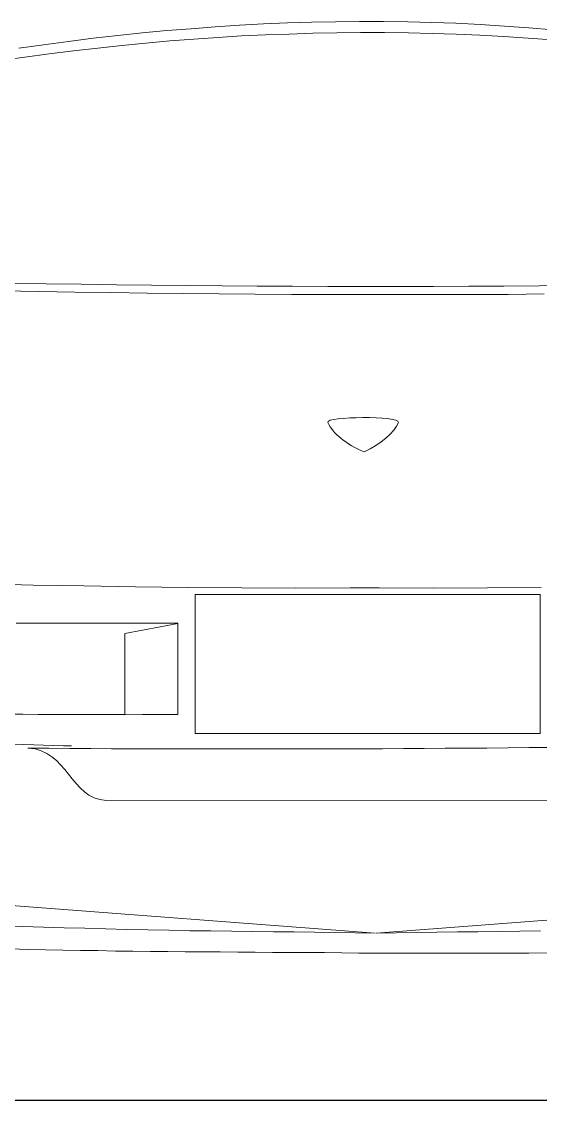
# Model space of a CAD drawing. Header units: millimetres. Extents: x 587797 to 2274247, y 1711 to 439204.
# Drawn here: x 1023878 to 1024845, y 283670 to 285681 of the extents above; entities that cross this region are included whole.
import ezdxf

# ---------------------------------------------------------------- set-up
doc = ezdxf.new("R2010")
doc.units = ezdxf.units.MM
doc.layers.add('finiture', color=7, linetype='Continuous', lineweight=20)

msp = doc.modelspace()

# ---------------------------------------------------------------- linework, layer by layer
msp.add_line((1042868.164, 283669.666, 442.155), (971709.651, 283669.666, 442.155))
at = {"layer": 'finiture'}
for p, q in [((1024284.044, 285674.218, 442.155), (1024238.777, 285671.412, 442.155)), ((1024328.901, 285676.613, 442.155), (1024284.044, 285674.218, 442.155)), ((1024373.758, 285678.615, 442.155), (1024328.901, 285676.613, 442.155)), ((1024418.206, 285679.829, 442.155), (1024373.758, 285678.615, 442.155)), ((1024463.063, 285680.617, 442.155), (1024418.206, 285679.829, 442.155)), ((1024507.92, 285681.027, 442.155), (1024463.063, 285680.617, 442.155)), ((1024552.762, 285681.027, 442.155), (1024507.92, 285681.027, 442.155)), ((1024597.619, 285680.617, 442.155), (1024552.762, 285681.027, 442.155)), ((1024642.476, 285679.419, 442.155), (1024597.619, 285680.617, 442.155)), ((1024687.334, 285677.827, 442.155), (1024642.476, 285679.419, 442.155)), ((1024732.585, 285675.416, 442.155), (1024687.334, 285677.827, 442.155)), ((1024777.836, 285672.61, 442.155), (1024732.585, 285675.416, 442.155)), ((1024057.362, 285654.989, 442.155), (1024011.701, 285649.787, 442.155)), ((1024103.007, 285659.796, 442.155), (1024057.362, 285654.989, 442.155)), ((1024148.668, 285664.209, 442.155), (1024103.007, 285659.796, 442.155)), ((1024193.935, 285667.803, 442.155), (1024148.668, 285664.209, 442.155)), ((1024238.777, 285671.412, 442.155), (1024193.935, 285667.803, 442.155)), ((1024288.047, 285654.185, 442.155), (1024243.584, 285651.379, 442.155)), ((1024332.495, 285656.186, 442.155), (1024288.047, 285654.185, 442.155)), ((1024376.958, 285657.794, 442.155), (1024332.495, 285656.186, 442.155)), ((1024421.011, 285659.402, 442.155), (1024376.958, 285657.794, 442.155)), ((1024465.475, 285660.19, 442.155), (1024421.011, 285659.402, 442.155)), ((1024509.922, 285660.6, 442.155), (1024465.475, 285660.19, 442.155)), ((1024554.37, 285660.6, 442.155), (1024509.922, 285660.6, 442.155)), ((1024598.817, 285659.796, 442.155), (1024554.37, 285660.6, 442.155)), ((1024643.28, 285658.992, 442.155), (1024598.817, 285659.796, 442.155)), ((1024687.728, 285657.4, 442.155), (1024643.28, 285658.992, 442.155)), ((1024732.191, 285655.398, 442.155), (1024687.728, 285657.4, 442.155)), ((1024777.048, 285652.987, 442.155), (1024732.191, 285655.398, 442.155)), ((1024823.103, 285669.41, 442.155), (1024777.836, 285672.61, 442.155)), ((1024868.749, 285665.801, 442.155), (1024823.103, 285669.41, 442.155)), ((1023919.181, 285637.777, 442.155), (1023872.732, 285631.362, 442.155)), ((1023965.646, 285644.176, 442.155), (1023919.181, 285637.777, 442.155)), ((1024011.701, 285649.787, 442.155), (1023965.646, 285644.176, 442.155)), ((1024064.975, 285636.563, 442.155), (1024020.118, 285631.756, 442.155)), ((1024109.816, 285640.977, 442.155), (1024064.975, 285636.563, 442.155)), ((1024154.28, 285644.98, 442.155), (1024109.816, 285640.977, 442.155)), ((1024199.137, 285648.18, 442.155), (1024154.28, 285644.98, 442.155)), ((1024243.584, 285651.379, 442.155), (1024199.137, 285648.18, 442.155)), ((1024821.89, 285650.181, 442.155), (1024777.048, 285652.987, 442.155)), ((1024866.747, 285646.982, 442.155), (1024821.89, 285650.181, 442.155)), ((1023883.938, 285614.939, 442.155), (1023838.277, 285608.539, 442.155)), ((1023929.599, 285620.944, 442.155), (1023883.938, 285614.939, 442.155)), ((1023974.851, 285626.555, 442.155), (1023929.599, 285620.944, 442.155)), ((1024020.118, 285631.756, 442.155), (1023974.851, 285626.555, 442.155)), ((1023858.704, 285193.208, 442.155), (1023923.988, 285192.01, 442.155)), ((1023923.988, 285192.01, 442.155), (1023989.272, 285191.206, 442.155)), ((1023989.272, 285191.206, 442.155), (1024054.95, 285190.418, 442.155)), ((1023843.084, 285179.196, 442.155), (1023910.37, 285177.998, 442.155)), ((1023910.37, 285177.998, 442.155), (1023977.656, 285176.8, 442.155)), ((1023977.656, 285176.8, 442.155), (1024044.548, 285175.996, 442.155)), ((1024044.548, 285175.996, 442.155), (1024111.834, 285174.799, 442.155)), ((1024054.95, 285190.418, 442.155), (1024120.235, 285189.614, 442.155)), ((1024111.834, 285174.799, 442.155), (1024179.104, 285173.995, 442.155)), ((1024120.235, 285189.614, 442.155), (1024185.913, 285188.811, 442.155)), ((1024179.104, 285173.995, 442.155), (1024246.39, 285173.585, 442.155)), ((1024185.913, 285188.811, 442.155), (1024251.607, 285188.417, 442.155)), ((1024246.39, 285173.585, 442.155), (1024313.676, 285172.797, 442.155)), ((1024251.607, 285188.417, 442.155), (1024317.285, 285188.007, 442.155)), ((1024313.676, 285172.797, 442.155), (1024380.961, 285172.387, 442.155)), ((1024317.285, 285188.007, 442.155), (1024382.963, 285187.613, 442.155)), ((1024380.961, 285172.387, 442.155), (1024448.641, 285172.387, 442.155)), ((1024382.963, 285187.613, 442.155), (1024448.641, 285187.203, 442.155)), ((1024448.641, 285187.203, 442.155), (1024514.32, 285187.203, 442.155)), ((1024448.641, 285172.387, 442.155), (1024515.912, 285171.993, 442.155)), ((1024514.32, 285187.203, 442.155), (1024579.998, 285187.203, 442.155)), ((1024515.912, 285171.993, 442.155), (1024583.197, 285171.993, 442.155)), ((1024579.998, 285187.203, 442.155), (1024645.676, 285187.203, 442.155)), ((1024583.197, 285171.993, 442.155), (1024650.483, 285171.993, 442.155)), ((1024645.676, 285187.203, 442.155), (1024711.354, 285187.613, 442.155)), ((1024650.483, 285171.993, 442.155), (1024717.769, 285172.387, 442.155)), ((1024711.354, 285187.613, 442.155), (1024777.048, 285187.613, 442.155)), ((1024717.769, 285172.387, 442.155), (1024784.645, 285172.387, 442.155)), ((1024777.048, 285187.613, 442.155), (1024842.317, 285188.417, 442.155)), ((1024784.645, 285172.387, 442.155), (1024851.931, 285173.191, 442.155)), ((1024842.317, 285188.417, 442.155), (1024908.01, 285188.811, 442.155)), ((1024449.445, 284935.697, 442.155), (1024448.641, 284933.695, 442.155)), ((1024448.641, 284933.695, 442.155), (1024450.643, 284929.691, 442.155)), ((1024453.449, 284937.698, 442.155), (1024449.445, 284935.697, 442.155)), ((1024450.643, 284929.691, 442.155), (1024453.055, 284925.688, 442.155)), ((1024459.864, 284939.29, 442.155), (1024453.449, 284937.698, 442.155)), ((1024468.264, 284940.504, 442.155), (1024459.864, 284939.29, 442.155)), ((1024478.289, 284941.308, 442.155), (1024468.264, 284940.504, 442.155)), ((1024489.495, 284942.096, 442.155), (1024478.289, 284941.308, 442.155)), ((1024501.505, 284942.505, 442.155), (1024489.495, 284942.096, 442.155)), ((1024514.32, 284942.9, 442.155), (1024501.505, 284942.505, 442.155)), ((1024526.724, 284942.9, 442.155), (1024514.32, 284942.9, 442.155)), ((1024539.144, 284942.505, 442.155), (1024526.724, 284942.9, 442.155)), ((1024550.35, 284941.702, 442.155), (1024539.144, 284942.505, 442.155)), ((1024560.375, 284940.898, 442.155), (1024550.35, 284941.702, 442.155)), ((1024568.776, 284939.29, 442.155), (1024560.375, 284940.898, 442.155)), ((1024575.585, 284937.698, 442.155), (1024568.776, 284939.29, 442.155)), ((1024579.194, 284936.091, 442.155), (1024575.585, 284937.698, 442.155)), ((1024576.798, 284926.476, 442.155), (1024580.392, 284933.695, 442.155)), ((1024580.392, 284933.695, 442.155), (1024579.194, 284936.091, 442.155)), ((1024453.055, 284925.688, 442.155), (1024455.86, 284922.079, 442.155)), ((1024455.86, 284922.079, 442.155), (1024458.666, 284918.075, 442.155)), ((1024458.666, 284918.075, 442.155), (1024461.865, 284914.466, 442.155)), ((1024461.865, 284914.466, 442.155), (1024465.475, 284910.856, 442.155)), ((1024465.475, 284910.856, 442.155), (1024469.068, 284907.263, 442.155)), ((1024557.159, 284904.457, 442.155), (1024564.772, 284911.66, 442.155)), ((1024564.772, 284911.66, 442.155), (1024571.581, 284919.273, 442.155)), ((1024571.581, 284919.273, 442.155), (1024576.798, 284926.476, 442.155)), ((1024469.068, 284907.263, 442.155), (1024473.072, 284904.047, 442.155)), ((1024473.072, 284904.047, 442.155), (1024477.485, 284900.454, 442.155)), ((1024477.485, 284900.454, 442.155), (1024482.292, 284897.238, 442.155)), ((1024482.292, 284897.238, 442.155), (1024487.099, 284893.645, 442.155)), ((1024487.099, 284893.645, 442.155), (1024492.301, 284890.839, 442.155)), ((1024492.301, 284890.839, 442.155), (1024497.912, 284887.64, 442.155)), ((1024527.922, 284884.424, 442.155), (1024538.34, 284890.839, 442.155)), ((1024538.34, 284890.839, 442.155), (1024548.349, 284897.238, 442.155)), ((1024548.349, 284897.238, 442.155), (1024557.159, 284904.457, 442.155)), ((1024497.912, 284887.64, 442.155), (1024503.917, 284884.424, 442.155)), ((1024503.917, 284884.424, 442.155), (1024510.316, 284881.619, 442.155)), ((1024510.316, 284881.619, 442.155), (1024516.715, 284878.829, 442.155)), ((1024516.715, 284878.829, 442.155), (1024527.922, 284884.424, 442.155)), ((1023808.251, 284632.918, 442.155), (1023899.968, 284630.506, 442.155)), ((1023899.968, 284630.506, 442.155), (1023994.08, 284628.915, 442.155)), ((1023994.08, 284628.915, 442.155), (1024090.193, 284627.307, 442.155)), ((1024090.193, 284627.307, 442.155), (1024188.718, 284626.109, 442.155)), ((1024188.718, 284626.109, 442.155), (1024288.441, 284625.305, 442.155)), ((1024201.533, 284612.649, 442.155), (1024844.728, 284612.649, 442.155)), ((1024201.533, 284353.955, 442.155), (1024201.533, 284612.649, 442.155)), ((1024288.441, 284625.305, 442.155), (1024389.378, 284624.911, 442.155)), ((1024389.378, 284624.911, 442.155), (1024490.693, 284625.305, 442.155)), ((1024490.693, 284625.305, 442.155), (1024517.527, 284625.305, 442.155)), ((1024544.361, 284625.305, 442.155), (1024517.527, 284625.305, 442.155)), ((1024645.676, 284624.911, 442.155), (1024544.361, 284625.305, 442.155)), ((1024746.613, 284625.305, 442.155), (1024645.676, 284624.911, 442.155)), ((1024846.336, 284626.109, 442.155), (1024746.613, 284625.305, 442.155)), ((1024844.728, 284612.649, 442.155), (1024844.728, 284353.955, 442.155)), ((1023867.924, 284559.627, 442.155), (1023897.966, 284559.627, 442.155)), ((1023897.966, 284559.627, 442.155), (1023928.401, 284559.217, 442.155)), ((1023928.401, 284559.217, 442.155), (1023958.837, 284559.217, 442.155)), ((1023958.837, 284559.217, 442.155), (1023989.272, 284559.217, 442.155)), ((1023989.272, 284559.217, 442.155), (1024019.314, 284559.217, 442.155)), ((1024019.314, 284559.217, 442.155), (1024049.355, 284559.217, 442.155)), ((1024049.355, 284559.217, 442.155), (1024079.381, 284559.217, 442.155)), ((1024169.095, 284558.823, 442.155), (1024070.57, 284540.398, 442.155)), ((1024079.381, 284559.217, 442.155), (1024109.422, 284559.217, 442.155)), ((1024109.422, 284559.217, 442.155), (1024139.464, 284559.217, 442.155)), ((1024139.464, 284559.217, 442.155), (1024169.095, 284559.217, 442.155)), ((1024169.095, 284559.217, 442.155), (1024169.095, 284389.024, 442.155)), ((1024169.095, 284389.828, 442.155), (1024169.095, 284558.823, 442.155)), ((1024070.57, 284540.398, 442.155), (1024070.57, 284388.63, 442.155)), ((1023880.345, 284389.828, 442.155), (1023851.107, 284389.828, 442.155)), ((1023909.172, 284389.434, 442.155), (1023880.345, 284389.828, 442.155)), ((1023938.41, 284389.434, 442.155), (1023909.172, 284389.434, 442.155)), ((1023967.238, 284389.434, 442.155), (1023938.41, 284389.434, 442.155)), ((1023996.475, 284389.024, 442.155), (1023967.238, 284389.434, 442.155)), ((1024025.319, 284389.024, 442.155), (1023996.475, 284389.024, 442.155)), ((1024054.147, 284389.024, 442.155), (1024025.319, 284389.024, 442.155)), ((1024070.57, 284389.024, 442.155), (1024054.147, 284389.024, 442.155)), ((1024070.57, 284388.63, 442.155), (1024169.095, 284389.828, 442.155)), ((1024103.417, 284389.024, 442.155), (1024103.417, 284389.024, 442.155)), ((1024111.834, 284389.024, 442.155), (1024103.417, 284389.024, 442.155)), ((1024140.662, 284389.024, 442.155), (1024111.834, 284389.024, 442.155)), ((1024169.095, 284389.024, 442.155), (1024140.662, 284389.024, 442.155)), ((1024844.728, 284353.955, 442.155), (1024201.533, 284353.955, 442.155)), ((1023956.031, 284330.959, 442.155), (1023863.527, 284333.765, 442.155)), ((1023903.167, 284324.954, 442.155), (1023889.943, 284326.152, 442.155)), ((1023889.943, 284326.152, 442.155), (1023928.795, 284326.152, 442.155)), ((1023928.795, 284326.152, 442.155), (1023968.042, 284325.742, 442.155)), ((1023971.257, 284330.549, 442.155), (1023956.031, 284330.959, 442.155)), ((1024628.449, 284325.742, 442.155), (1024667.301, 284326.152, 442.155)), ((1024667.301, 284326.152, 442.155), (1024706.153, 284326.546, 442.155)), ((1024706.153, 284326.546, 442.155), (1024745.005, 284326.546, 442.155)), ((1024745.005, 284326.546, 442.155), (1024784.251, 284326.956, 442.155)), ((1024784.251, 284326.956, 442.155), (1024823.103, 284327.35, 442.155)), ((1024823.103, 284327.35, 442.155), (1024861.94, 284327.744, 442.155)), ((1023914.783, 284321.345, 442.155), (1023903.167, 284324.954, 442.155)), ((1023925.186, 284316.537, 442.155), (1023914.783, 284321.345, 442.155)), ((1023934.406, 284310.532, 442.155), (1023925.186, 284316.537, 442.155)), ((1023943.217, 284303.313, 442.155), (1023934.406, 284310.532, 442.155)), ((1023968.042, 284325.742, 442.155), (1024006.894, 284325.742, 442.155)), ((1024006.894, 284325.742, 442.155), (1024045.746, 284325.348, 442.155)), ((1024045.746, 284325.348, 442.155), (1024084.598, 284325.348, 442.155)), ((1024084.598, 284325.348, 442.155), (1024123.434, 284325.348, 442.155)), ((1024123.434, 284325.348, 442.155), (1024162.286, 284325.348, 442.155)), ((1024162.286, 284325.348, 442.155), (1024201.138, 284324.954, 442.155)), ((1024201.138, 284324.954, 442.155), (1024239.991, 284324.954, 442.155)), ((1024239.991, 284324.954, 442.155), (1024279.237, 284324.954, 442.155)), ((1024279.237, 284324.954, 442.155), (1024318.089, 284324.954, 442.155)), ((1024318.089, 284324.954, 442.155), (1024356.925, 284324.954, 442.155)), ((1024356.925, 284324.954, 442.155), (1024395.777, 284324.954, 442.155)), ((1024395.777, 284324.954, 442.155), (1024434.629, 284324.954, 442.155)), ((1024434.629, 284324.954, 442.155), (1024473.482, 284325.348, 442.155)), ((1024473.482, 284325.348, 442.155), (1024512.318, 284325.348, 442.155)), ((1024512.318, 284325.348, 442.155), (1024550.76, 284325.348, 442.155)), ((1024550.76, 284325.348, 442.155), (1024589.612, 284325.742, 442.155)), ((1024589.612, 284325.742, 442.155), (1024628.449, 284325.742, 442.155)), ((1023950.83, 284295.307, 442.155), (1023943.217, 284303.313, 442.155)), ((1023958.427, 284286.906, 442.155), (1023950.83, 284295.307, 442.155)), ((1023965.646, 284278.095, 442.155), (1023958.427, 284286.906, 442.155)), ((1023972.455, 284269.284, 442.155), (1023965.646, 284278.095, 442.155)), ((1023979.658, 284260.474, 442.155), (1023972.455, 284269.284, 442.155)), ((1023987.271, 284252.451, 442.155), (1023979.658, 284260.474, 442.155)), ((1023995.277, 284245.248, 442.155), (1023987.271, 284252.451, 442.155)), ((1024003.694, 284238.833, 442.155), (1023995.277, 284245.248, 442.155)), ((1024013.309, 284234.026, 442.155), (1024003.694, 284238.833, 442.155)), ((1024023.711, 284230.432, 442.155), (1024013.309, 284234.026, 442.155)), ((1024035.737, 284228.824, 442.155), (1024023.711, 284230.432, 442.155)), ((1024999.317, 284229.628, 442.155), (1024035.737, 284228.824, 442.155)), ((1023694.91, 284045.392, 442.155), (1024536.748, 283981.716, 442.155)), ((1025380.998, 284045.392, 442.155), (1024539.144, 283981.716, 442.155)), ((1023880.345, 283994.136, 442.155), (1023841.886, 283995.334, 442.155)), ((1023918.787, 283992.528, 442.155), (1023880.345, 283994.136, 442.155)), ((1023957.229, 283991.33, 442.155), (1023918.787, 283992.528, 442.155)), ((1023996.081, 283990.526, 442.155), (1023957.229, 283991.33, 442.155)), ((1024035.327, 283989.328, 442.155), (1023996.081, 283990.526, 442.155)), ((1024074.18, 283988.525, 442.155), (1024035.327, 283989.328, 442.155)), ((1024113.426, 283987.721, 442.155), (1024074.18, 283988.525, 442.155)), ((1024152.672, 283986.933, 442.155), (1024113.426, 283987.721, 442.155)), ((1024191.524, 283986.129, 442.155), (1024152.672, 283986.933, 442.155)), ((1024230.77, 283985.719, 442.155), (1024191.524, 283986.129, 442.155)), ((1024269.622, 283985.325, 442.155), (1024230.77, 283985.719, 442.155)), ((1024308.474, 283984.521, 442.155), (1024269.622, 283985.325, 442.155)), ((1024347.326, 283984.127, 442.155), (1024308.474, 283984.521, 442.155)), ((1024385.769, 283983.717, 442.155), (1024347.326, 283984.127, 442.155)), ((1024690.139, 283983.717, 442.155), (1024728.582, 283984.127, 442.155)), ((1024728.582, 283984.127, 442.155), (1024767.434, 283984.521, 442.155)), ((1024767.434, 283984.521, 442.155), (1024806.27, 283985.325, 442.155)), ((1024806.27, 283985.325, 442.155), (1024845.122, 283985.719, 442.155)), ((1024423.817, 283983.323, 442.155), (1024385.769, 283983.717, 442.155)), ((1024461.865, 283982.519, 442.155), (1024423.817, 283983.323, 442.155)), ((1024499.504, 283982.125, 442.155), (1024461.865, 283982.519, 442.155)), ((1024536.748, 283981.716, 442.155), (1024499.504, 283982.125, 442.155)), ((1024539.144, 283981.716, 442.155), (1024576.388, 283982.125, 442.155)), ((1024576.388, 283982.125, 442.155), (1024614.043, 283982.519, 442.155)), ((1024614.043, 283982.519, 442.155), (1024652.091, 283983.323, 442.155)), ((1024652.091, 283983.323, 442.155), (1024690.139, 283983.717, 442.155)), ((1023858.31, 283952.478, 442.155), (1023890.353, 283951.28, 442.155)), ((1023890.353, 283951.28, 442.155), (1023922.79, 283950.476, 442.155)), ((1023922.79, 283950.476, 442.155), (1023955.227, 283949.672, 442.155)), ((1023955.227, 283949.672, 442.155), (1023988.074, 283949.278, 442.155)), ((1023988.074, 283949.278, 442.155), (1024020.512, 283948.884, 442.155)), ((1024020.512, 283948.884, 442.155), (1024052.949, 283948.081, 442.155)), ((1024052.949, 283948.081, 442.155), (1024085.386, 283947.671, 442.155)), ((1024085.386, 283947.671, 442.155), (1024118.233, 283947.277, 442.155)), ((1024118.233, 283947.277, 442.155), (1024150.67, 283947.277, 442.155)), ((1024150.67, 283947.277, 442.155), (1024183.107, 283946.883, 442.155)), ((1024183.107, 283946.883, 442.155), (1024215.954, 283946.473, 442.155)), ((1024215.954, 283946.473, 442.155), (1024248.391, 283946.473, 442.155)), ((1024248.391, 283946.473, 442.155), (1024280.844, 283946.079, 442.155)), ((1024280.844, 283946.079, 442.155), (1024313.282, 283946.079, 442.155)), ((1024313.282, 283946.079, 442.155), (1024345.719, 283945.669, 442.155)), ((1024345.719, 283945.669, 442.155), (1024378.156, 283945.669, 442.155)), ((1024378.156, 283945.669, 442.155), (1024410.199, 283945.275, 442.155)), ((1024410.199, 283945.275, 442.155), (1024442.636, 283945.275, 442.155)), ((1024442.636, 283945.275, 442.155), (1024474.679, 283944.865, 442.155)), ((1024474.679, 283944.865, 442.155), (1024506.313, 283944.471, 442.155)), ((1024506.313, 283944.471, 442.155), (1024538.34, 283944.077, 442.155)), ((1024538.34, 283944.077, 442.155), (1024579.588, 283944.077, 442.155)), ((1024579.588, 283944.077, 442.155), (1024620.442, 283944.077, 442.155)), ((1024620.442, 283944.077, 442.155), (1024661.296, 283944.077, 442.155)), ((1024661.296, 283944.077, 442.155), (1024702.149, 283944.077, 442.155)), ((1024702.149, 283944.077, 442.155), (1024742.593, 283944.077, 442.155)), ((1024742.593, 283944.077, 442.155), (1024783.053, 283944.471, 442.155)), ((1024783.053, 283944.471, 442.155), (1024823.497, 283944.471, 442.155)), ((1024823.497, 283944.471, 442.155), (1024863.547, 283944.865, 442.155))]:
    msp.add_line(p, q, dxfattribs=at)

doc.saveas('drawing.dxf')
